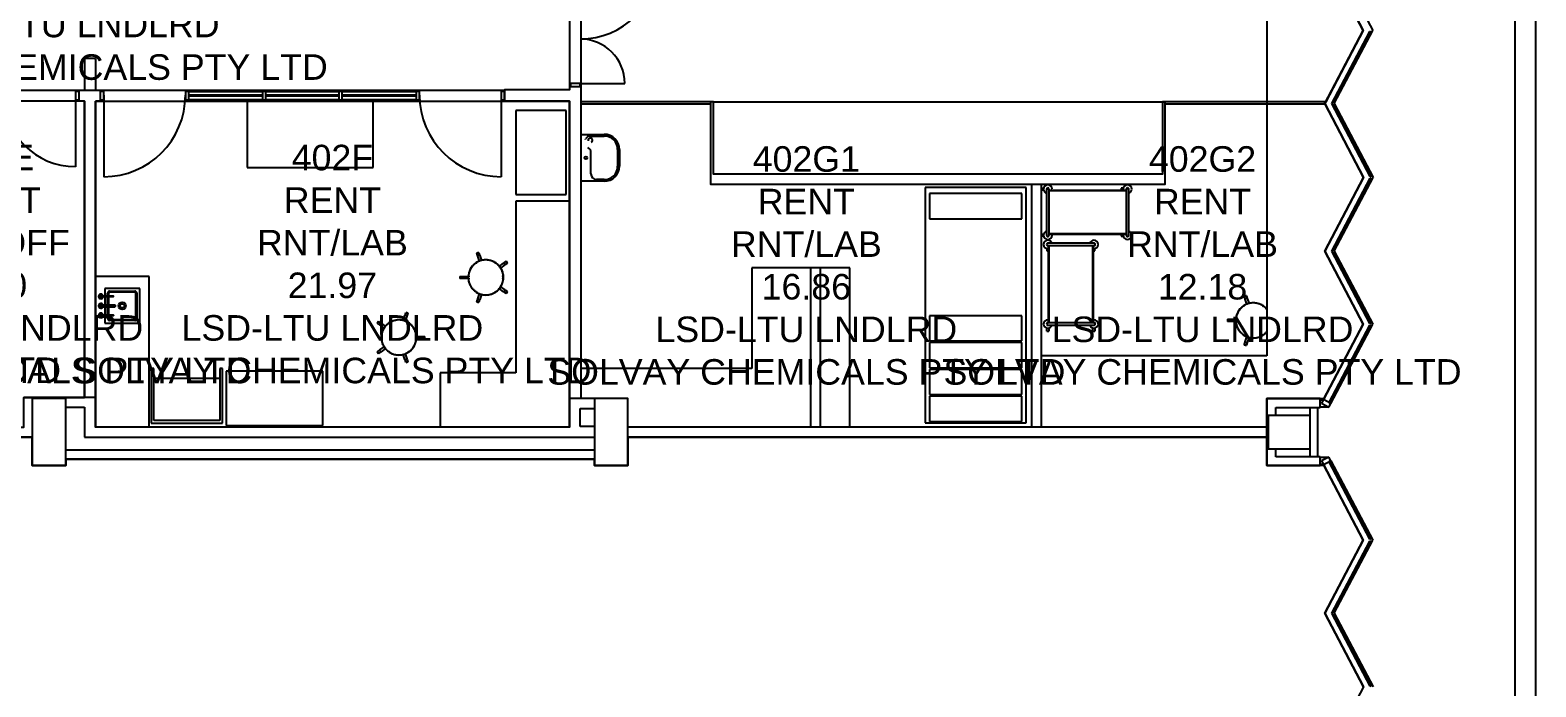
# Model space of a CAD drawing. Extents: x 14785 to 50894, y -3296 to 56414.
# Drawn here: x 32637 to 50584, y 35764 to 43601 of the extents above; entities that cross this region are included whole.
import ezdxf

# ---------------------------------------------------------------- set-up
doc = ezdxf.new("R2010")
doc.units = 0
doc.header["$MEASUREMENT"] = 0
for name, color, linetype in [('A-Column__Concrete', 7, 'CONTINUOUS'), ('A-Door', 252, 'CONTINUOUS'), ('A-Furniture', 252, 'CONTINUOUS'), ('A-Joinery__Built-In', 252, 'CONTINUOUS'), ('A-Wall__Brick', 7, 'CONTINUOUS'), ('A-Wall__Stud', 252, 'CONTINUOUS'), ('A-Window', 7, 'CONTINUOUS'), ('GROS$', 7, 'CONTINUOUS'), ('H-Fixtures__Sink', 252, 'CONTINUOUS'), ('RM$', 7, 'CONTINUOUS'), ('RM$TXT', 4, 'CONTINUOUS'), ('SU$', 12, 'CONTINUOUS')]:
    doc.layers.add(name, color=color, linetype=linetype)
doc.styles.add('Arial', font='arial.ttf')

msp = doc.modelspace()

# ---------------------------------------------------------------- linework, layer by layer
at = {"layer": 'A-Column__Concrete'}
for p, q in [((33062, 39204), (32662, 39204)), ((32662, 39204), (32662, 38404)), ((33062, 38404), (33062, 39204)), ((39762, 39204), (39362, 39204)), ((39362, 39204), (39362, 38404)), ((39762, 38404), (39762, 39204)), ((47392, 39004), (47392, 38604)), ((47892, 39004), (47392, 39004)), ((47892, 38604), (47892, 39004)), ((47392, 38604), (47892, 38604)), ((32662, 38404), (33062, 38404)), ((39362, 38404), (39762, 38404))]:
    msp.add_line(p, q, dxfattribs=at)
at = {"layer": 'A-Door'}
for p, q in [((39076, 42964), (39076, 42924)), ((39194, 42964), (39076, 42964)), ((39194, 42964), (39724, 42964)), ((39194, 42924), (39194, 42964)), ((33217, 42870), (33177, 42870)), ((33177, 42870), (33177, 42770)), ((33177, 42825), (33177, 41971)), ((33177, 42770), (33217, 42770)), ((33515, 42870), (33475, 42870)), ((33475, 42770), (33515, 42770)), ((33515, 42770), (33515, 42870)), ((33515, 42825), (33515, 41852)), ((38251, 42825), (38251, 41852))]:
    msp.add_line(p, q, dxfattribs=at)
at = {"layer": 'A-Door', "extrusion": (0, 0, -1)}
for p, q in [((38291, 42870), (38251, 42870)), ((38251, 42870), (38251, 42770)), ((38251, 42770), (38291, 42770)), ((38291, 42770), (38291, 42870))]:
    msp.add_line(p, q, dxfattribs=at)
at = {"layer": 'A-Door'}
for centre, radius, start, end in [((39194, 44414), 920, 270, 0), ((39194, 42964), 530, 0, 90)]:
    msp.add_arc(centre, radius, start, end, dxfattribs=at)
at = {"layer": 'A-Door', "color": 252}
for centre, radius, start, end in [((33177, 42825), 853, 180, 270), ((33515, 42825), 973, 270, 0), ((38251, 42825), 973, 180, 270)]:
    msp.add_arc(centre, radius, start, end, dxfattribs=at)
at = {"layer": 'A-Furniture'}
for p, q in [((47379, 44484), (47379, 39713)), ((35225, 42761), (35225, 41961)), ((36725, 41961), (36725, 42761)), ((39026, 42641), (38426, 42641)), ((38426, 42641), (38426, 41641)), ((39026, 41641), (39026, 42641)), ((35225, 41961), (36725, 41961)), ((38426, 41641), (39026, 41641)), ((43307, 41721), (43307, 38916)), ((44507, 41721), (43307, 41721)), ((44457, 41651), (43357, 41651)), ((43357, 41651), (43357, 41351)), ((44457, 41351), (44457, 41651)), ((44507, 38916), (44507, 41721)), ((44702, 41715), (44719, 41715)), ((44719, 41691), (44702, 41691)), ((44752, 41653), (44752, 41203)), ((44776, 41686), (44778, 41686)), ((44777, 41692), (45704, 41692)), ((44780, 41686), (45704, 41686)), ((44782, 41203), (44782, 41653)), ((45642, 41715), (45642, 41692)), ((45668, 41715), (45642, 41715)), ((45652, 41712), (45652, 41694)), ((45702, 41653), (45702, 41203)), ((45708, 41692), (45711, 41692)), ((45708, 41686), (45710, 41686)), ((45732, 41203), (45732, 41653)), ((38426, 41561), (38426, 39513)), ((39076, 41561), (38426, 41561)), ((43357, 41351), (44457, 41351)), ((44702, 41165), (44719, 41165)), ((44719, 41141), (44702, 41141)), ((45704, 41170), (44778, 41170)), ((45704, 41163), (44778, 41163)), ((45643, 41163), (45643, 41141)), ((45643, 41141), (45668, 41141)), ((45653, 41162), (45653, 41144)), ((37985, 40948), (37961, 40940)), ((37985, 40948), (37961, 40940)), ((37971, 40909), (37961, 40940)), ((37987, 40944), (37962, 40936)), ((37985, 40948), (37995, 40917)), ((44755, 40995), (44755, 40969)), ((44755, 40969), (44777, 40969)), ((44758, 40979), (44776, 40979)), ((44777, 41035), (44777, 41038)), ((44777, 40103), (44777, 41031)), ((44784, 41035), (44784, 41037)), ((44784, 40107), (44784, 41031)), ((45267, 41059), (44817, 41059)), ((44817, 41029), (45267, 41029)), ((45300, 41031), (45300, 40105)), ((45307, 41031), (45307, 40105)), ((45307, 40969), (45329, 40969)), ((45308, 40979), (45326, 40979)), ((45329, 40969), (45329, 40995)), ((37995, 40918), (37971, 40910)), ((37995, 40918), (37971, 40910)), ((37973, 40904), (37971, 40910)), ((37992, 40844), (37973, 40904)), ((37995, 40918), (37997, 40912)), ((37997, 40912), (38016, 40852)), ((38229, 40782), (38281, 40820)), ((38296, 40799), (38245, 40762)), ((38281, 40820), (38286, 40823)), ((38301, 40803), (38286, 40823)), ((38301, 40803), (38286, 40823)), ((38287, 40824), (38312, 40842)), ((38301, 40803), (38296, 40799)), ((38326, 40822), (38302, 40804)), ((38323, 40819), (38308, 40839)), ((38326, 40822), (38312, 40842)), ((38326, 40822), (38312, 40842)), ((41939, 40763), (41239, 40763)), ((41239, 40763), (41239, 39563)), ((42407, 40763), (42057, 40763)), ((42407, 38863), (42407, 40763)), ((34055, 40663), (33415, 40663)), ((34055, 38863), (34055, 40663)), ((37759, 40663), (37759, 40637)), ((37759, 40663), (37792, 40663)), ((37759, 40663), (37759, 40637)), ((37792, 40637), (37759, 40637)), ((37764, 40663), (37764, 40637)), ((37791, 40663), (37791, 40637)), ((37791, 40663), (37797, 40663)), ((37791, 40663), (37791, 40637)), ((37797, 40637), (37791, 40637)), ((37797, 40663), (37861, 40663)), ((37861, 40637), (37797, 40637)), ((33587, 40427), (33502, 40427)), ((33502, 40421), (33587, 40421)), ((33943, 40518), (33528, 40518)), ((33528, 40518), (33528, 40425)), ((33528, 40423), (33528, 40320)), ((33560, 40426), (33560, 40461)), ((33560, 40320), (33560, 40423)), ((33571, 40460), (33571, 40426)), ((33571, 40420), (33571, 40319)), ((33585, 40486), (33885, 40486)), ((33885, 40475), (33585, 40475)), ((33589, 40427), (33587, 40427)), ((33589, 40427), (33587, 40427)), ((33587, 40421), (33589, 40421)), ((33587, 40421), (33589, 40421)), ((33588, 40423), (33588, 40426)), ((33590, 40427), (33589, 40427)), ((33590, 40427), (33589, 40427)), ((33589, 40421), (33590, 40421)), ((33589, 40421), (33590, 40421)), ((33630, 40426), (33590, 40427)), ((33590, 40421), (33630, 40423)), ((33628, 40425), (33628, 40423)), ((33631, 40423), (33631, 40426)), ((33899, 40161), (33899, 40460)), ((33910, 40461), (33910, 40161)), ((33943, 40103), (33943, 40518)), ((37961, 40360), (37971, 40391)), ((37971, 40390), (37973, 40396)), ((37971, 40390), (37995, 40382)), ((37971, 40390), (37995, 40382)), ((37973, 40396), (37992, 40456)), ((37995, 40383), (37985, 40352)), ((37997, 40388), (37995, 40382)), ((38016, 40448), (37997, 40388)), ((38281, 40480), (38229, 40518)), ((38245, 40538), (38296, 40501)), ((38286, 40477), (38281, 40480)), ((38286, 40477), (38301, 40497)), ((38286, 40477), (38301, 40497)), ((38312, 40458), (38287, 40476)), ((38296, 40501), (38301, 40497)), ((38302, 40496), (38326, 40478)), ((38308, 40461), (38323, 40481)), ((38312, 40458), (38326, 40478)), ((38312, 40458), (38326, 40478)), ((47134, 40435), (47109, 40427)), ((47134, 40435), (47109, 40427)), ((47120, 40396), (47109, 40427)), ((47135, 40431), (47111, 40423)), ((47143, 40405), (47119, 40397)), ((47143, 40405), (47119, 40397)), ((47121, 40391), (47119, 40397)), ((47141, 40331), (47121, 40391)), ((47134, 40435), (47144, 40404)), ((47143, 40405), (47145, 40399)), ((47145, 40399), (47165, 40339)), ((33528, 40301), (33528, 40198)), ((33560, 40198), (33560, 40303)), ((33571, 40302), (33571, 40198)), ((37106, 40201), (37116, 40232)), ((37138, 40220), (37114, 40227)), ((37140, 40224), (37116, 40232)), ((37140, 40224), (37116, 40232)), ((37140, 40224), (37130, 40193)), ((37961, 40360), (37985, 40352)), ((37961, 40360), (37985, 40352)), ((37962, 40364), (37987, 40356)), ((33587, 40199), (33499, 40199)), ((33499, 40193), (33587, 40193)), ((33528, 40195), (33528, 40103)), ((33528, 40103), (33943, 40103)), ((33560, 40161), (33560, 40195)), ((33571, 40194), (33571, 40161)), ((33585, 40146), (33885, 40146)), ((33885, 40136), (33585, 40136)), ((33589, 40199), (33587, 40199)), ((33589, 40199), (33587, 40199)), ((33587, 40193), (33589, 40193)), ((33587, 40193), (33589, 40193)), ((33588, 40195), (33588, 40198)), ((33590, 40199), (33589, 40199)), ((33590, 40199), (33589, 40199)), ((33589, 40193), (33590, 40193)), ((33589, 40193), (33590, 40193)), ((33630, 40198), (33590, 40199)), ((33590, 40193), (33630, 40195)), ((33628, 40197), (33628, 40195)), ((33631, 40195), (33631, 40198)), ((36789, 40126), (36774, 40105)), ((36789, 40126), (36774, 40105)), ((36799, 40088), (36774, 40105)), ((36793, 40123), (36778, 40103)), ((36789, 40126), (36814, 40108)), ((36815, 40107), (36800, 40087)), ((36815, 40107), (36800, 40087)), ((36805, 40083), (36800, 40087)), ((36856, 40046), (36805, 40083)), ((36815, 40107), (36820, 40103)), ((36820, 40103), (36872, 40066)), ((37085, 40136), (37104, 40196)), ((37104, 40196), (37106, 40201)), ((37130, 40194), (37106, 40201)), ((37130, 40194), (37106, 40201)), ((37128, 40188), (37108, 40127)), ((37130, 40194), (37128, 40188)), ((44457, 40192), (43357, 40192)), ((43357, 40192), (43357, 39892)), ((44457, 39892), (44457, 40192)), ((44755, 40011), (44755, 40046)), ((44779, 40045), (44779, 40011)), ((44784, 40103), (44784, 40105)), ((45267, 40109), (44817, 40109)), ((44817, 40079), (45267, 40079)), ((45305, 40011), (45305, 40046)), ((45329, 40046), (45329, 40011)), ((46908, 40150), (46908, 40124)), ((46908, 40150), (46941, 40150)), ((46908, 40150), (46908, 40124)), ((46941, 40124), (46908, 40124)), ((46912, 40150), (46912, 40124)), ((46940, 40150), (46940, 40124)), ((46940, 40150), (46946, 40150)), ((46940, 40150), (46940, 40124)), ((46946, 40124), (46940, 40124)), ((46946, 40150), (47009, 40150)), ((47009, 40124), (46946, 40124)), ((37240, 39946), (37303, 39946)), ((37303, 39921), (37240, 39921)), ((37303, 39946), (37310, 39946)), ((37310, 39921), (37303, 39921)), ((37309, 39946), (37342, 39946)), ((37342, 39921), (37309, 39921)), ((37310, 39921), (37310, 39946)), ((37310, 39921), (37310, 39946)), ((37337, 39921), (37337, 39946)), ((37342, 39921), (37342, 39946)), ((37342, 39921), (37342, 39946)), ((43357, 39892), (44457, 39892)), ((44457, 39872), (43357, 39872)), ((43357, 39872), (43357, 39572)), ((44457, 39572), (44457, 39872)), ((44755, 40009), (44755, 40011)), ((44755, 40010), (44755, 40009)), ((44755, 40009), (44779, 40009)), ((44779, 40011), (44779, 40009)), ((44779, 40009), (44779, 40010)), ((45305, 40009), (45305, 40011)), ((45305, 40010), (45305, 40009)), ((45305, 40009), (45329, 40009)), ((45329, 40011), (45329, 40009)), ((45329, 40009), (45329, 40010)), ((47109, 39846), (47120, 39878)), ((47109, 39846), (47134, 39839)), ((47109, 39846), (47134, 39839)), ((47111, 39851), (47135, 39843)), ((47119, 39877), (47121, 39883)), ((47119, 39877), (47143, 39869)), ((47119, 39877), (47143, 39869)), ((47121, 39883), (47141, 39943)), ((47144, 39870), (47134, 39839)), ((47145, 39875), (47143, 39869)), ((47165, 39935), (47145, 39875)), ((36774, 39762), (36799, 39780)), ((36774, 39762), (36789, 39742)), ((36774, 39762), (36789, 39742)), ((36778, 39765), (36793, 39744)), ((36814, 39759), (36789, 39742)), ((36800, 39781), (36805, 39785)), ((36800, 39781), (36815, 39760)), ((36800, 39781), (36815, 39760)), ((36805, 39785), (36856, 39822)), ((36820, 39764), (36815, 39760)), ((36872, 39801), (36820, 39764)), ((37104, 39672), (37085, 39731)), ((37106, 39666), (37104, 39672)), ((37106, 39666), (37130, 39674)), ((37106, 39666), (37130, 39674)), ((37116, 39635), (37106, 39667)), ((37108, 39740), (37128, 39680)), ((37128, 39680), (37130, 39674)), ((37130, 39675), (37140, 39643)), ((47379, 39713), (44692, 39713)), ((34080, 39563), (34080, 38913)), ((34110, 39563), (34080, 39563)), ((34110, 38943), (34110, 39563)), ((34930, 39563), (34900, 39563)), ((34900, 39563), (34900, 38943)), ((34930, 38913), (34930, 39563)), ((36125, 39533), (34975, 39533)), ((34975, 39533), (34975, 38883)), ((36125, 38883), (36125, 39533)), ((37114, 39640), (37138, 39648)), ((37116, 39635), (37140, 39643)), ((37116, 39635), (37140, 39643)), ((38426, 39513), (37526, 39513)), ((37526, 39513), (37526, 38863)), ((41239, 39563), (39194, 39563)), ((43357, 39572), (44457, 39572)), ((44457, 39552), (43357, 39552)), ((43357, 39552), (43357, 39252)), ((44457, 39252), (44457, 39552)), ((34900, 39443), (34110, 39443)), ((43357, 39252), (44457, 39252)), ((44457, 39232), (43357, 39232)), ((43357, 39232), (43357, 38932)), ((44457, 38932), (44457, 39232)), ((34080, 38913), (34930, 38913)), ((34900, 38943), (34110, 38943)), ((34975, 38883), (36125, 38883)), ((43307, 38916), (44507, 38916)), ((43357, 38932), (44457, 38932))]:
    msp.add_line(p, q, dxfattribs=at)
at = {"layer": 'A-Furniture', "flags": 128}
for points in [[(44752, 41703), (44752, 41703), (44752, 41703), (44752, 41703), (44752, 41702), (44752, 41702), (44752, 41701), (44752, 41701), (44752, 41700), (44752, 41700), (44752, 41699), (44752, 41698), (44752, 41697), (44752, 41696), (44752, 41695), (44752, 41694), (44752, 41693), (44752, 41692), (44752, 41690), (44752, 41689), (44752, 41688), (44752, 41686), (44752, 41685), (44752, 41683), (44752, 41682), (44752, 41680), (44752, 41678), (44752, 41676), (44752, 41675), (44752, 41673), (44752, 41671), (44752, 41669), (44752, 41667), (44752, 41665), (44752, 41663), (44752, 41661), (44752, 41659), (44752, 41657), (44752, 41655), (44752, 41653), (44752, 41653)], [(44782, 41653), (44782, 41655), (44782, 41657), (44782, 41659), (44782, 41661), (44782, 41663), (44782, 41665), (44782, 41667), (44782, 41669), (44782, 41670), (44782, 41672), (44782, 41674), (44782, 41676), (44782, 41678), (44782, 41679), (44782, 41681), (44782, 41683), (44782, 41684), (44782, 41686), (44782, 41687), (44782, 41689), (44782, 41690), (44782, 41691), (44782, 41693), (44782, 41694), (44782, 41695), (44782, 41696), (44782, 41697), (44782, 41698), (44782, 41699), (44782, 41699), (44782, 41700), (44782, 41701), (44782, 41701), (44782, 41702), (44782, 41702), (44782, 41702), (44782, 41703), (44782, 41703), (44782, 41703)], [(45702, 41703), (45702, 41703), (45702, 41703), (45702, 41703), (45702, 41702), (45702, 41702), (45702, 41701), (45702, 41701), (45702, 41700), (45702, 41700), (45702, 41699), (45702, 41698), (45702, 41697), (45702, 41696), (45702, 41695), (45702, 41694), (45702, 41693), (45702, 41692), (45702, 41690), (45702, 41689), (45702, 41688), (45702, 41686), (45702, 41685), (45702, 41683), (45702, 41682), (45702, 41680), (45702, 41678), (45702, 41676), (45702, 41675), (45702, 41673), (45702, 41671), (45702, 41669), (45702, 41667), (45702, 41665), (45702, 41663), (45702, 41661), (45702, 41659), (45702, 41657), (45702, 41655), (45702, 41653), (45702, 41653)], [(45732, 41653), (45732, 41655), (45732, 41657), (45732, 41659), (45732, 41661), (45732, 41663), (45732, 41665), (45732, 41667), (45732, 41669), (45732, 41670), (45732, 41672), (45732, 41674), (45732, 41676), (45732, 41678), (45732, 41679), (45732, 41681), (45732, 41683), (45732, 41684), (45732, 41686), (45732, 41687), (45732, 41689), (45732, 41690), (45732, 41691), (45732, 41693), (45732, 41694), (45732, 41695), (45732, 41696), (45732, 41697), (45732, 41698), (45732, 41699), (45732, 41699), (45732, 41700), (45732, 41701), (45732, 41701), (45732, 41702), (45732, 41702), (45732, 41702), (45732, 41703), (45732, 41703), (45732, 41703)], [(44752, 41203), (44752, 41201), (44752, 41199), (44752, 41197), (44752, 41195), (44752, 41193), (44752, 41191), (44752, 41189), (44752, 41187), (44752, 41185), (44752, 41183), (44752, 41182), (44752, 41180), (44752, 41178), (44752, 41176), (44752, 41175), (44752, 41173), (44752, 41171), (44752, 41170), (44752, 41168), (44752, 41167), (44752, 41166), (44752, 41164), (44752, 41163), (44752, 41162), (44752, 41161), (44752, 41160), (44752, 41159), (44752, 41158), (44752, 41157), (44752, 41156), (44752, 41156), (44752, 41155), (44752, 41154), (44752, 41154), (44752, 41154), (44752, 41153), (44752, 41153), (44752, 41153), (44752, 41153)], [(44782, 41153), (44782, 41153), (44782, 41153), (44782, 41153), (44782, 41154), (44782, 41154), (44782, 41154), (44782, 41155), (44782, 41155), (44782, 41156), (44782, 41157), (44782, 41158), (44782, 41159), (44782, 41159), (44782, 41161), (44782, 41162), (44782, 41163), (44782, 41164), (44782, 41165), (44782, 41167), (44782, 41168), (44782, 41170), (44782, 41171), (44782, 41173), (44782, 41174), (44782, 41176), (44782, 41178), (44782, 41179), (44782, 41181), (44782, 41183), (44782, 41185), (44782, 41187), (44782, 41189), (44782, 41190), (44782, 41192), (44782, 41194), (44782, 41196), (44782, 41198), (44782, 41200), (44782, 41202), (44782, 41203)], [(45702, 41203), (45702, 41201), (45702, 41199), (45702, 41197), (45702, 41195), (45702, 41193), (45702, 41191), (45702, 41189), (45702, 41187), (45702, 41185), (45702, 41183), (45702, 41182), (45702, 41180), (45702, 41178), (45702, 41176), (45702, 41175), (45702, 41173), (45702, 41171), (45702, 41170), (45702, 41168), (45702, 41167), (45702, 41166), (45702, 41164), (45702, 41163), (45702, 41162), (45702, 41161), (45702, 41160), (45702, 41159), (45702, 41158), (45702, 41157), (45702, 41156), (45702, 41156), (45702, 41155), (45702, 41154), (45702, 41154), (45702, 41154), (45702, 41153), (45702, 41153), (45702, 41153), (45702, 41153)], [(45732, 41153), (45732, 41153), (45732, 41153), (45732, 41153), (45732, 41154), (45732, 41154), (45732, 41154), (45732, 41155), (45732, 41155), (45732, 41156), (45732, 41157), (45732, 41158), (45732, 41159), (45732, 41159), (45732, 41161), (45732, 41162), (45732, 41163), (45732, 41164), (45732, 41165), (45732, 41167), (45732, 41168), (45732, 41170), (45732, 41171), (45732, 41173), (45732, 41174), (45732, 41176), (45732, 41178), (45732, 41179), (45732, 41181), (45732, 41183), (45732, 41185), (45732, 41187), (45732, 41189), (45732, 41190), (45732, 41192), (45732, 41194), (45732, 41196), (45732, 41198), (45732, 41200), (45732, 41202), (45732, 41203)], [(44817, 41059), (44815, 41059), (44813, 41059), (44811, 41059), (44809, 41059), (44807, 41059), (44805, 41059), (44803, 41059), (44801, 41059), (44799, 41059), (44798, 41059), (44796, 41059), (44794, 41059), (44792, 41059), (44791, 41059), (44789, 41059), (44787, 41059), (44786, 41059), (44784, 41059), (44783, 41059), (44781, 41059), (44780, 41059), (44779, 41059), (44777, 41059), (44776, 41059), (44775, 41059), (44774, 41059), (44773, 41059), (44772, 41059), (44771, 41059), (44770, 41059), (44770, 41059), (44769, 41059), (44769, 41059), (44768, 41059), (44768, 41059), (44767, 41059), (44767, 41059), (44767, 41059), (44767, 41059)], [(44767, 41029), (44767, 41029), (44767, 41029), (44767, 41029), (44768, 41029), (44768, 41029), (44769, 41029), (44769, 41029), (44770, 41029), (44770, 41029), (44771, 41029), (44772, 41029), (44773, 41029), (44774, 41029), (44775, 41029), (44776, 41029), (44777, 41029), (44778, 41029), (44779, 41029), (44781, 41029), (44782, 41029), (44784, 41029), (44785, 41029), (44787, 41029), (44788, 41029), (44790, 41029), (44792, 41029), (44794, 41029), (44795, 41029), (44797, 41029), (44799, 41029), (44801, 41029), (44803, 41029), (44805, 41029), (44807, 41029), (44809, 41029), (44811, 41029), (44813, 41029), (44815, 41029), (44817, 41029), (44817, 41029)], [(45317, 41059), (45317, 41059), (45317, 41059), (45317, 41059), (45316, 41059), (45316, 41059), (45316, 41059), (45315, 41059), (45315, 41059), (45314, 41059), (45313, 41059), (45312, 41059), (45311, 41059), (45310, 41059), (45309, 41059), (45308, 41059), (45307, 41059), (45306, 41059), (45305, 41059), (45303, 41059), (45302, 41059), (45300, 41059), (45299, 41059), (45297, 41059), (45296, 41059), (45294, 41059), (45292, 41059), (45291, 41059), (45289, 41059), (45287, 41059), (45285, 41059), (45283, 41059), (45281, 41059), (45279, 41059), (45278, 41059), (45276, 41059), (45274, 41059), (45272, 41059), (45270, 41059), (45268, 41059), (45267, 41059)], [(45267, 41029), (45269, 41029), (45271, 41029), (45273, 41029), (45275, 41029), (45277, 41029), (45279, 41029), (45281, 41029), (45283, 41029), (45285, 41029), (45287, 41029), (45288, 41029), (45290, 41029), (45292, 41029), (45294, 41029), (45295, 41029), (45297, 41029), (45299, 41029), (45300, 41029), (45302, 41029), (45303, 41029), (45304, 41029), (45306, 41029), (45307, 41029), (45308, 41029), (45309, 41029), (45310, 41029), (45311, 41029), (45312, 41029), (45313, 41029), (45314, 41029), (45314, 41029), (45315, 41029), (45316, 41029), (45316, 41029), (45316, 41029), (45317, 41029), (45317, 41029), (45317, 41029), (45317, 41029)], [(38069, 40859), (38060, 40858), (38052, 40858), (38044, 40857), (38036, 40856), (38027, 40854), (38019, 40853), (38011, 40850), (38003, 40848), (37995, 40845), (37988, 40842), (37980, 40839), (37972, 40835), (37965, 40831), (37958, 40827), (37951, 40822), (37944, 40817), (37938, 40812), (37931, 40807), (37925, 40801), (37919, 40795), (37913, 40789), (37908, 40783), (37903, 40776), (37898, 40770), (37893, 40763), (37889, 40756), (37885, 40748), (37881, 40741), (37878, 40733), (37874, 40726), (37872, 40718), (37869, 40710), (37867, 40702), (37865, 40694), (37863, 40685), (37862, 40677), (37861, 40669), (37860, 40661), (37860, 40652), (37860, 40644), (37861, 40636), (37861, 40627), (37863, 40619), (37864, 40611), (37866, 40603), (37868, 40595), (37870, 40587), (37873, 40579), (37876, 40571), (37879, 40563), (37883, 40556), (37887, 40548), (37891, 40541), (37895, 40534), (37900, 40527), (37905, 40521), (37911, 40514), (37916, 40508), (37922, 40502), (37928, 40496), (37934, 40491), (37941, 40486), (37947, 40481), (37954, 40476), (37961, 40471), (37968, 40467), (37976, 40463), (37983, 40460), (37991, 40457), (37999, 40454), (38007, 40451), (38015, 40449), (38023, 40447), (38031, 40445), (38039, 40444), (38048, 40443), (38056, 40442), (38064, 40442), (38069, 40442)], [(38069, 40442), (38077, 40442), (38085, 40442), (38094, 40443), (38102, 40444), (38110, 40446), (38118, 40448), (38126, 40450), (38134, 40452), (38142, 40455), (38150, 40458), (38158, 40461), (38165, 40465), (38172, 40469), (38179, 40473), (38186, 40478), (38193, 40483), (38200, 40488), (38206, 40493), (38212, 40499), (38218, 40505), (38224, 40511), (38229, 40517), (38235, 40524), (38240, 40530), (38244, 40537), (38249, 40545), (38253, 40552), (38256, 40559), (38260, 40567), (38263, 40574), (38266, 40582), (38268, 40590), (38271, 40598), (38273, 40606), (38274, 40615), (38275, 40623), (38276, 40631), (38277, 40639), (38277, 40648), (38277, 40656), (38277, 40664), (38276, 40673), (38275, 40681), (38274, 40689), (38272, 40697), (38270, 40706), (38267, 40714), (38265, 40721), (38262, 40729), (38258, 40737), (38255, 40744), (38251, 40752), (38247, 40759), (38242, 40766), (38237, 40773), (38232, 40779), (38227, 40786), (38221, 40792), (38216, 40798), (38210, 40804), (38203, 40809), (38197, 40815), (38190, 40820), (38183, 40824), (38176, 40829), (38169, 40833), (38162, 40837), (38154, 40840), (38146, 40844), (38139, 40847), (38131, 40849), (38123, 40851), (38115, 40853), (38106, 40855), (38098, 40856), (38090, 40857), (38082, 40858), (38073, 40859), (38069, 40859)], [(33645, 40320), (33645, 40320), (33645, 40320), (33645, 40320), (33644, 40320), (33644, 40320), (33643, 40320), (33642, 40320), (33641, 40320), (33640, 40320), (33639, 40320), (33637, 40320), (33636, 40320), (33634, 40320), (33633, 40320), (33631, 40320), (33629, 40320), (33627, 40320), (33625, 40320), (33622, 40320), (33620, 40320), (33618, 40320), (33615, 40320), (33613, 40320), (33610, 40320), (33607, 40320), (33604, 40320), (33602, 40320), (33599, 40320), (33596, 40320), (33593, 40320), (33589, 40320), (33586, 40320), (33583, 40320), (33580, 40320), (33577, 40320), (33573, 40320), (33570, 40320), (33567, 40320), (33564, 40320), (33560, 40320), (33557, 40320), (33554, 40320), (33550, 40320), (33547, 40320), (33544, 40320), (33541, 40320), (33538, 40320), (33534, 40320), (33531, 40320), (33528, 40320), (33525, 40320), (33522, 40320), (33520, 40320), (33517, 40320), (33514, 40320), (33511, 40320), (33509, 40320), (33506, 40320), (33504, 40320), (33502, 40320), (33500, 40320), (33498, 40320), (33496, 40320), (33494, 40320), (33492, 40320), (33490, 40320), (33489, 40320), (33487, 40320), (33486, 40320), (33485, 40320), (33484, 40320), (33483, 40320), (33482, 40320), (33482, 40320), (33481, 40320), (33481, 40320), (33480, 40320), (33480, 40320), (33480, 40320)], [(33480, 40301), (33480, 40301), (33480, 40301), (33481, 40301), (33481, 40301), (33482, 40301), (33483, 40301), (33483, 40301), (33484, 40301), (33485, 40301), (33487, 40301), (33488, 40301), (33489, 40301), (33491, 40301), (33493, 40301), (33495, 40301), (33496, 40301), (33499, 40301), (33501, 40301), (33503, 40301), (33505, 40301), (33508, 40301), (33510, 40301), (33513, 40301), (33515, 40301), (33518, 40301), (33521, 40301), (33524, 40301), (33527, 40301), (33530, 40301), (33533, 40301), (33536, 40301), (33539, 40301), (33542, 40301), (33545, 40301), (33549, 40301), (33552, 40301), (33555, 40301), (33558, 40301), (33562, 40301), (33565, 40301), (33568, 40301), (33572, 40301), (33575, 40301), (33578, 40301), (33581, 40301), (33585, 40301), (33588, 40301), (33591, 40301), (33594, 40301), (33597, 40301), (33600, 40301), (33603, 40301), (33606, 40301), (33608, 40301), (33611, 40301), (33614, 40301), (33616, 40301), (33619, 40301), (33621, 40301), (33623, 40301), (33626, 40301), (33628, 40301), (33630, 40301), (33632, 40301), (33633, 40301), (33635, 40301), (33637, 40301), (33638, 40301), (33639, 40301), (33640, 40301), (33641, 40301), (33642, 40301), (33643, 40301), (33644, 40301), (33644, 40301), (33645, 40301), (33645, 40301), (33645, 40301), (33645, 40301)], [(47217, 40345), (47209, 40345), (47201, 40345), (47192, 40344), (47184, 40343), (47176, 40341), (47168, 40339), (47160, 40337), (47152, 40335), (47144, 40332), (47136, 40329), (47128, 40326), (47121, 40322), (47114, 40318), (47106, 40314), (47099, 40309), (47093, 40304), (47086, 40299), (47080, 40294), (47074, 40288), (47068, 40282), (47062, 40276), (47057, 40270), (47051, 40263), (47046, 40256), (47042, 40250), (47037, 40242), (47033, 40235), (47030, 40228), (47026, 40220), (47023, 40212), (47020, 40205), (47017, 40197), (47015, 40189), (47013, 40181), (47012, 40172), (47010, 40164), (47010, 40156), (47009, 40147), (47009, 40139), (47009, 40131), (47009, 40122), (47010, 40114), (47011, 40106), (47012, 40098), (47014, 40090), (47016, 40081), (47019, 40073), (47021, 40066), (47024, 40058), (47028, 40050), (47031, 40043), (47035, 40035), (47039, 40028), (47044, 40021), (47049, 40014), (47054, 40008), (47059, 40001), (47065, 39995), (47070, 39989), (47076, 39983), (47083, 39978), (47089, 39972), (47096, 39967), (47103, 39963), (47110, 39958), (47117, 39954), (47124, 39950), (47132, 39947), (47140, 39943), (47147, 39940), (47155, 39938), (47163, 39935), (47171, 39933), (47180, 39932), (47188, 39930), (47196, 39929), (47204, 39929), (47213, 39928), (47217, 39928)], [(47379, 40268), (47375, 40273), (47370, 40279), (47364, 40285), (47358, 40291), (47352, 40296), (47345, 40301), (47339, 40306), (47332, 40311), (47325, 40316), (47317, 40320), (47310, 40324), (47303, 40327), (47295, 40330), (47287, 40333), (47279, 40336), (47271, 40338), (47263, 40340), (47255, 40342), (47247, 40343), (47238, 40344), (47230, 40345), (47222, 40345), (47217, 40345)], [(37032, 40142), (37024, 40142), (37015, 40142), (37007, 40141), (36999, 40140), (36991, 40138), (36983, 40136), (36974, 40134), (36967, 40132), (36959, 40129), (36951, 40126), (36943, 40122), (36936, 40119), (36929, 40115), (36921, 40110), (36914, 40106), (36908, 40101), (36901, 40096), (36895, 40090), (36888, 40085), (36883, 40079), (36877, 40073), (36871, 40067), (36866, 40060), (36861, 40053), (36857, 40046), (36852, 40039), (36848, 40032), (36844, 40025), (36841, 40017), (36838, 40009), (36835, 40001), (36832, 39993), (36830, 39985), (36828, 39977), (36827, 39969), (36825, 39961), (36824, 39953), (36824, 39944), (36824, 39936), (36824, 39928), (36824, 39919), (36825, 39911), (36826, 39903), (36827, 39894), (36829, 39886), (36831, 39878), (36833, 39870), (36836, 39862), (36839, 39855), (36843, 39847), (36846, 39839), (36850, 39832), (36854, 39825), (36859, 39818), (36864, 39811), (36869, 39804), (36874, 39798), (36879, 39792), (36885, 39786), (36891, 39780), (36898, 39774), (36904, 39769), (36911, 39764), (36918, 39759), (36925, 39755), (36932, 39751), (36939, 39747), (36947, 39743), (36954, 39740), (36962, 39737), (36970, 39735), (36978, 39732), (36986, 39730), (36994, 39729), (37003, 39727), (37011, 39726), (37019, 39726), (37028, 39725), (37032, 39725)], [(37032, 39725), (37040, 39725), (37049, 39726), (37057, 39727), (37065, 39728), (37074, 39729), (37082, 39731), (37090, 39733), (37098, 39736), (37106, 39739), (37113, 39742), (37121, 39745), (37128, 39749), (37136, 39753), (37143, 39757), (37150, 39762), (37157, 39766), (37163, 39772), (37170, 39777), (37176, 39783), (37182, 39788), (37187, 39795), (37193, 39801), (37198, 39807), (37203, 39814), (37208, 39821), (37212, 39828), (37216, 39835), (37220, 39843), (37223, 39850), (37226, 39858), (37229, 39866), (37232, 39874), (37234, 39882), (37236, 39890), (37238, 39898), (37239, 39907), (37240, 39915), (37240, 39923), (37241, 39931), (37241, 39940), (37240, 39948), (37239, 39956), (37238, 39965), (37237, 39973), (37235, 39981), (37233, 39989), (37231, 39997), (37228, 40005), (37225, 40013), (37222, 40020), (37218, 40028), (37214, 40035), (37210, 40043), (37205, 40050), (37201, 40056), (37196, 40063), (37190, 40069), (37185, 40076), (37179, 40082), (37173, 40087), (37167, 40093), (37160, 40098), (37154, 40103), (37147, 40108), (37140, 40112), (37132, 40117), (37125, 40120), (37117, 40124), (37110, 40127), (37102, 40130), (37094, 40133), (37086, 40135), (37078, 40137), (37070, 40139), (37062, 40140), (37053, 40141), (37045, 40142), (37037, 40142), (37032, 40142)], [(44817, 40109), (44815, 40109), (44813, 40109), (44811, 40109), (44809, 40109), (44807, 40109), (44805, 40109), (44803, 40109), (44801, 40109), (44799, 40109), (44798, 40109), (44796, 40109), (44794, 40109), (44792, 40109), (44791, 40109), (44789, 40109), (44787, 40109), (44786, 40109), (44784, 40109), (44783, 40109), (44781, 40109), (44780, 40109), (44779, 40109), (44777, 40109), (44776, 40109), (44775, 40109), (44774, 40109), (44773, 40109), (44772, 40109), (44771, 40109), (44770, 40109), (44770, 40109), (44769, 40109), (44769, 40109), (44768, 40109), (44768, 40109), (44767, 40109), (44767, 40109), (44767, 40109), (44767, 40109)], [(44767, 40079), (44767, 40079), (44767, 40079), (44767, 40079), (44768, 40079), (44768, 40079), (44769, 40079), (44769, 40079), (44770, 40079), (44770, 40079), (44771, 40079), (44772, 40079), (44773, 40079), (44774, 40079), (44775, 40079), (44776, 40079), (44777, 40079), (44778, 40079), (44779, 40079), (44781, 40079), (44782, 40079), (44784, 40079), (44785, 40079), (44787, 40079), (44788, 40079), (44790, 40079), (44792, 40079), (44794, 40079), (44795, 40079), (44797, 40079), (44799, 40079), (44801, 40079), (44803, 40079), (44805, 40079), (44807, 40079), (44809, 40079), (44811, 40079), (44813, 40079), (44815, 40079), (44817, 40079), (44817, 40079)], [(45317, 40109), (45317, 40109), (45317, 40109), (45317, 40109), (45316, 40109), (45316, 40109), (45316, 40109), (45315, 40109), (45315, 40109), (45314, 40109), (45313, 40109), (45312, 40109), (45311, 40109), (45310, 40109), (45309, 40109), (45308, 40109), (45307, 40109), (45306, 40109), (45305, 40109), (45303, 40109), (45302, 40109), (45300, 40109), (45299, 40109), (45297, 40109), (45296, 40109), (45294, 40109), (45292, 40109), (45291, 40109), (45289, 40109), (45287, 40109), (45285, 40109), (45283, 40109), (45281, 40109), (45279, 40109), (45278, 40109), (45276, 40109), (45274, 40109), (45272, 40109), (45270, 40109), (45268, 40109), (45267, 40109)], [(45267, 40079), (45269, 40079), (45271, 40079), (45273, 40079), (45275, 40079), (45277, 40079), (45279, 40079), (45281, 40079), (45283, 40079), (45285, 40079), (45287, 40079), (45288, 40079), (45290, 40079), (45292, 40079), (45294, 40079), (45295, 40079), (45297, 40079), (45299, 40079), (45300, 40079), (45302, 40079), (45303, 40079), (45304, 40079), (45306, 40079), (45307, 40079), (45308, 40079), (45309, 40079), (45310, 40079), (45311, 40079), (45312, 40079), (45313, 40079), (45314, 40079), (45314, 40079), (45315, 40079), (45316, 40079), (45316, 40079), (45316, 40079), (45317, 40079), (45317, 40079), (45317, 40079), (45317, 40079)], [(47217, 39928), (47226, 39929), (47234, 39929), (47242, 39930), (47250, 39931), (47259, 39933), (47267, 39934), (47275, 39936), (47283, 39939), (47291, 39942), (47298, 39945), (47306, 39948), (47314, 39952), (47321, 39956), (47328, 39960), (47335, 39965), (47342, 39970), (47348, 39975), (47355, 39980), (47361, 39986), (47367, 39992), (47372, 39998), (47378, 40004)]]:
    msp.add_lwpolyline(points, dxfattribs=at)
at = {"layer": 'A-Furniture'}
for radius in [44.2, 25]:
    msp.add_circle((33735, 40311), radius, dxfattribs=at)
for centre, radius, start, end in [((44767, 41703), 50, 0, 180), ((44767, 41703), 50, 180, 257.9401), ((44767, 41703), 15, 90, 209.6882), ((44767, 41703), 15, 315.9205, 90), ((44767, 41703), 50, 347.8481, 0), ((45717, 41703), 50, 0, 180), ((45717, 41703), 50, 180, 192.0413), ((45717, 41703), 15, 90, 209.6882), ((45717, 41703), 15, 315, 90), ((45717, 41703), 50, 285, 0), ((44767, 41153), 50, 102.0599, 180), ((44767, 41153), 50, 180, 0), ((44767, 41153), 15, 150.3118, 270), ((44767, 41153), 15, 270, 43.8733), ((44767, 41153), 50, 0, 12.0238), ((45717, 41153), 50, 167.8657, 180), ((45717, 41153), 50, 180, 0), ((45717, 41153), 15, 150.3118, 270), ((45717, 41153), 15, 270, 43.9769), ((45717, 41153), 50, 0, 75), ((44767, 41044), 50, 90, 270), ((44767, 41044), 15, 45, 180), ((44767, 41044), 15, 180, 299.6882), ((44767, 41044), 50, 15, 90), ((44767, 41044), 50, 270, 282.0413), ((45317, 41044), 50, 90, 165), ((45317, 41044), 15, 0, 133.9769), ((45317, 41044), 50, 257.8657, 270), ((45317, 41044), 15, 240.3118, 0), ((45317, 41044), 50, 270, 90), ((38069, 40650), 210, 139.3722, 165.2577), ((38069, 40650), 210, 111.726, 137.5269), ((38069, 40650), 203, 122.6339, 124.7761), ((38069, 40650), 210, 90, 109.4574), ((38069, 40650), 210, 70.6396, 90), ((38069, 40650), 210, 55.5008, 68.1389), ((38069, 40650), 203, 53.8172, 56.9017), ((38069, 40650), 210, 28.7937, 55.2388), ((38069, 40650), 210, 13.984, 26.5349), ((38069, 40650), 210, 167.0106, 206.797), ((38069, 40650), 203, 175.6634, 177.6089), ((38069, 40650), 203, 182.3911, 184.3366), ((38069, 40650), 210, 332.4511, 344.9973), ((38069, 40650), 203, 3.4599, 4.9304), ((38069, 40650), 203, 355.0696, 356.5401), ((38069, 40650), 210, 347.2789, 13.6997), ((33480, 40423), 28, 90, 270), ((33480, 40423), 20, 90, 270), ((33480, 40424), 8, 90, 270), ((33480, 40424), 8, 90, 270), ((33480, 40423), 28, 6.1778, 90), ((33480, 40423), 20, 270, 90), ((33480, 40424), 8, 270, 90), ((33480, 40424), 8, 270, 90), ((33480, 40423), 28, 270, 353.9631), ((33585, 40461), 25, 90, 180), ((33585, 40460), 14.4, 90, 180), ((33885, 40461), 25, 0, 90), ((33885, 40460), 14.4, 0, 90), ((38069, 40650), 210, 208.5735, 248.2712), ((38069, 40650), 203, 235.2239, 237.3661), ((38069, 40650), 210, 250.5426, 270), ((38069, 40650), 210, 270, 289.3604), ((38069, 40650), 210, 291.8581, 304.5217), ((38069, 40650), 203, 303.0983, 306.1828), ((38069, 40650), 210, 304.7387, 317.3435), ((38069, 40650), 210, 319.6036, 332.1811), ((33480, 40311), 28, 90, 270), ((33480, 40196), 28, 90, 270), ((33480, 40195), 20, 90, 270), ((33480, 40311), 17, 90, 270), ((33480, 40311), 9.5, 120, 180), ((33480, 40311), 9.5, 180, 240), ((33480, 40196), 8, 90, 270), ((33480, 40196), 8, 90, 270), ((33480, 40311), 9.5, 90, 105), ((33480, 40311), 9.5, 255, 270), ((33480, 40311), 28, 19.568, 90), ((33480, 40311), 17, 33.8054, 90), ((33480, 40311), 28, 270, 340.159), ((33480, 40311), 17, 270, 326.1946), ((33480, 40196), 28, 5.8673, 90), ((33480, 40195), 20, 270, 90), ((33480, 40196), 8, 270, 90), ((33480, 40196), 8, 270, 90), ((33645, 40311), 9.5, 255, 285), ((33645, 40311), 9.5, 75, 90), ((33645, 40311), 9.5, 0, 60), ((33645, 40311), 9.5, 300, 0), ((47217, 40137), 210, 139.3722, 165.2577), ((47217, 40137), 210, 111.7879, 137.5269), ((47217, 40137), 203, 122.6339, 124.7761), ((47217, 40137), 210, 90, 109.4574), ((47217, 40137), 210, 70.6396, 90), ((47217, 40137), 210, 55.5008, 68.1389), ((47217, 40137), 203, 53.8172, 56.9017), ((47217, 40137), 210, 38.9725, 55.2388), ((33480, 40196), 28, 270, 357.4319), ((33585, 40161), 25, 180, 270), ((33585, 40161), 14.4, 180, 270), ((33885, 40161), 25, 270, 0), ((33885, 40161), 14.4, 270, 0), ((37032, 39934), 210, 152.4511, 164.9973), ((37032, 39934), 210, 139.6036, 152.1811), ((37032, 39934), 210, 124.7387, 137.3435), ((37032, 39934), 203, 123.0983, 126.1828), ((37032, 39934), 210, 111.8581, 124.5217), ((37032, 39934), 210, 90, 109.3604), ((37032, 39934), 210, 70.5426, 90), ((37032, 39934), 210, 28.5735, 68.2712), ((37032, 39934), 203, 55.2239, 57.3661), ((37032, 39934), 210, 347.0106, 26.797), ((44767, 40094), 50, 90, 270), ((44767, 40094), 15, 45.9205, 180), ((44767, 40094), 15, 180, 299.6882), ((44767, 40094), 50, 77.8481, 90), ((44767, 40094), 50, 270, 347.9401), ((45317, 40094), 50, 192.0599, 270), ((45317, 40094), 50, 90, 102.0238), ((45317, 40094), 15, 0, 133.8733), ((45317, 40094), 15, 240.3118, 0), ((45317, 40094), 50, 270, 90), ((47217, 40137), 210, 167.0106, 206.797), ((47217, 40137), 203, 175.6634, 177.6089), ((47217, 40137), 203, 182.3911, 184.3366), ((47217, 40137), 210, 208.5735, 248.2121), ((37032, 39934), 210, 167.2789, 193.6997), ((37032, 39934), 203, 175.0696, 176.5401), ((37032, 39934), 203, 183.4599, 184.9304), ((37032, 39934), 210, 193.984, 206.5349), ((37032, 39934), 210, 319.3722, 345.2577), ((37032, 39934), 203, 2.3911, 4.3366), ((37032, 39934), 203, 355.6634, 357.6089), ((47217, 40137), 203, 235.2239, 237.3661), ((47217, 40137), 210, 250.5426, 270), ((47217, 40137), 210, 270, 289.3604), ((47217, 40137), 210, 291.8581, 304.5217), ((47217, 40137), 203, 303.0983, 306.1828), ((47217, 40137), 210, 304.7387, 317.3435), ((47217, 40137), 210, 319.6036, 321.0275), ((37032, 39934), 210, 208.7937, 235.2388), ((37032, 39934), 203, 233.8172, 236.9017), ((37032, 39934), 210, 235.5008, 248.1389), ((37032, 39934), 210, 250.6396, 270), ((37032, 39934), 210, 270, 289.4574), ((37032, 39934), 210, 291.726, 317.5269), ((37032, 39934), 203, 302.6339, 304.7761)]:
    msp.add_arc(centre, radius, start, end, dxfattribs=at)
for centre, major_axis, ratio, start_param, end_param in [((33587, 40424), (0, -3), 0.422618, 2.094395, 4.712389), ((33587, 40424), (0, -3), 0.422618, 2.094395, 4.712389), ((33587, 40424), (0, -3), 0.422618, 2.094395, 4.712389), ((33587, 40424), (0, -3), 0.422618, 4.712389, 7.330383), ((33587, 40424), (0, -3), 0.422618, 4.712389, 7.330383), ((33587, 40424), (0, 3), 0.422618, 1.570796, 4.18879), ((33590, 40424), (0, -3.02), 0.707107, 1.982543, 4.230739), ((33590, 40424), (0, -3), 0.707107, 2.094395, 4.712389), ((33590, 40424), (0, -3), 0.707107, 2.094395, 4.712389), ((33590, 40424), (0, -3), 0.707107, 4.712389, 7.330383), ((33590, 40424), (0, -3), 0.707107, 4.712389, 7.330383), ((33590, 40424), (0, -3.02), 0.707107, 5.194039, 6.316246), ((33590, 40424), (0, -3.02), 0.707107, 0.034952, 1.15905), ((33587, 40196), (0, -3), 0.422618, 2.094395, 4.712389), ((33587, 40196), (0, -3), 0.422618, 2.094395, 4.712389), ((33587, 40196), (0, -3), 0.422618, 2.094395, 4.712389), ((33587, 40196), (0, -3), 0.422618, 4.712389, 7.330383), ((33587, 40196), (0, -3), 0.422618, 4.712389, 7.330383), ((33587, 40196), (0, 3), 0.422618, 1.570796, 4.18879), ((33590, 40196), (0, -3), 0.707107, 2.094395, 4.712389), ((33590, 40196), (0, -3), 0.707107, 2.094395, 4.712389), ((33590, 40196), (0, -3.02), 0.707107, 1.982543, 4.230739), ((33590, 40196), (0, -3), 0.707107, 4.712389, 7.330383), ((33590, 40196), (0, -3), 0.707107, 4.712389, 7.330383), ((33590, 40196), (0, -3.02), 0.707107, 5.194039, 6.316246), ((33590, 40196), (0, -3.02), 0.707107, 0.034952, 1.15905)]:
    msp.add_ellipse(centre, major_axis=major_axis, ratio=ratio, start_param=start_param, end_param=end_param, dxfattribs=at)
for points, knots in [([(33587, 40424), (33587, 40425), (33587, 40426), (33588, 40427), (33589, 40427), (33589, 40427), (33589, 40427), (33590, 40427), (33590, 40426), (33590, 40426), (33590, 40426)], [0, 0, 0, 0, 0.1666667, 0.3333333, 0.4166667, 0.5, 0.5833333, 0.6666667, 0.75, 0.8333333, 0.8333333, 0.8333333, 0.8333333]), ([(33587, 40424), (33587, 40425), (33587, 40426), (33588, 40427), (33589, 40427), (33589, 40427), (33589, 40427), (33590, 40427), (33590, 40426), (33590, 40426), (33590, 40426)], [0, 0, 0, 0, 0.1666667, 0.3333333, 0.4166667, 0.5, 0.5833333, 0.6666667, 0.75, 0.8333333, 0.8333333, 0.8333333, 0.8333333]), ([(33590, 40423), (33590, 40422), (33590, 40422), (33589, 40421), (33589, 40421), (33589, 40421), (33588, 40422), (33588, 40422), (33587, 40423), (33587, 40423), (33587, 40424), (33587, 40424)], [0.1666667, 0.1666667, 0.1666667, 0.1666667, 0.3333333, 0.4166667, 0.5, 0.5833333, 0.6666667, 0.75, 0.8333333, 0.9166667, 1, 1, 1, 1]), ([(33590, 40423), (33590, 40422), (33590, 40422), (33589, 40421), (33589, 40421), (33589, 40421), (33588, 40422), (33588, 40422), (33587, 40423), (33587, 40423), (33587, 40424), (33587, 40424)], [0.1666667, 0.1666667, 0.1666667, 0.1666667, 0.3333333, 0.4166667, 0.5, 0.5833333, 0.6666667, 0.75, 0.8333333, 0.9166667, 1, 1, 1, 1]), ([(33587, 40196), (33587, 40197), (33587, 40198), (33588, 40199), (33589, 40199), (33589, 40199), (33589, 40199), (33590, 40199), (33590, 40198), (33590, 40198), (33590, 40198)], [0, 0, 0, 0, 0.1666667, 0.3333333, 0.4166667, 0.5, 0.5833333, 0.6666667, 0.75, 0.8333333, 0.8333333, 0.8333333, 0.8333333]), ([(33587, 40196), (33587, 40197), (33587, 40198), (33588, 40199), (33589, 40199), (33589, 40199), (33589, 40199), (33590, 40199), (33590, 40198), (33590, 40198), (33590, 40198)], [0, 0, 0, 0, 0.1666667, 0.3333333, 0.4166667, 0.5, 0.5833333, 0.6666667, 0.75, 0.8333333, 0.8333333, 0.8333333, 0.8333333]), ([(33590, 40195), (33590, 40194), (33590, 40194), (33589, 40193), (33589, 40193), (33589, 40193), (33588, 40194), (33588, 40194), (33587, 40195), (33587, 40196), (33587, 40196), (33587, 40196)], [0.1666667, 0.1666667, 0.1666667, 0.1666667, 0.3333333, 0.4166667, 0.5, 0.5833333, 0.6666667, 0.75, 0.8333333, 0.9166667, 1, 1, 1, 1]), ([(33590, 40195), (33590, 40194), (33590, 40194), (33589, 40193), (33589, 40193), (33589, 40193), (33588, 40194), (33588, 40194), (33587, 40195), (33587, 40196), (33587, 40196), (33587, 40196)], [0.1666667, 0.1666667, 0.1666667, 0.1666667, 0.3333333, 0.4166667, 0.5, 0.5833333, 0.6666667, 0.75, 0.8333333, 0.9166667, 1, 1, 1, 1])]:
    msp.add_open_spline(points, degree=3, knots=knots, dxfattribs=at)
for points in [[(33588, 40426), (33593, 40425), (33603, 40425), (33613, 40425), (33618, 40425)], [(33618, 40423), (33613, 40423), (33603, 40423), (33593, 40423), (33588, 40423)], [(33598, 40423), (33600, 40423), (33603, 40423), (33605, 40423)], [(33618, 40425), (33619, 40425), (33620, 40425), (33623, 40426), (33625, 40426), (33628, 40426), (33629, 40426), (33630, 40426), (33631, 40426), (33630, 40425), (33629, 40425), (33628, 40425)], [(33628, 40425), (33625, 40425), (33621, 40425), (33618, 40425)], [(33618, 40423), (33621, 40423), (33625, 40423), (33628, 40423)], [(33628, 40423), (33629, 40423), (33630, 40423), (33631, 40423), (33630, 40423), (33629, 40423), (33628, 40423), (33625, 40423), (33623, 40423), (33620, 40423), (33619, 40423), (33618, 40423)], [(33588, 40198), (33593, 40197), (33603, 40197), (33613, 40197), (33618, 40197)], [(33618, 40195), (33613, 40195), (33603, 40195), (33593, 40195), (33588, 40195)], [(33598, 40195), (33600, 40195), (33603, 40195), (33605, 40195)], [(33618, 40197), (33619, 40197), (33620, 40198), (33623, 40198), (33625, 40198), (33628, 40198), (33629, 40198), (33630, 40198), (33631, 40198), (33630, 40198), (33629, 40197), (33628, 40197)], [(33628, 40197), (33625, 40197), (33621, 40197), (33618, 40197)], [(33618, 40195), (33621, 40195), (33625, 40195), (33628, 40195)], [(33628, 40195), (33629, 40195), (33630, 40195), (33631, 40195), (33630, 40195), (33629, 40195), (33628, 40195), (33625, 40195), (33623, 40195), (33620, 40195), (33619, 40195), (33618, 40195)]]:
    msp.add_open_spline(points, degree=3, dxfattribs=at)
at = {"layer": 'A-Joinery__Built-In'}
msp.add_line((40782, 42747), (46132, 42747), dxfattribs=at)
at = {"layer": 'A-Wall__Brick'}
for p, q in [((33405, 43264), (33287, 43264)), ((33287, 43264), (33287, 42879)), ((33405, 43264), (33415, 43264)), ((33415, 43264), (33415, 42879)), ((39194, 42924), (39066, 42924)), ((39066, 42924), (39066, 42889)), ((39204, 42924), (39194, 42924)), ((39204, 39204), (39204, 42924)), ((33287, 42879), (33217, 42879)), ((33217, 42879), (33217, 42751)), ((33287, 42751), (33217, 42751)), ((33287, 42751), (33287, 39218)), ((33475, 42879), (33415, 42879)), ((33415, 42751), (33415, 38863)), ((33475, 42751), (33415, 42751)), ((33475, 42751), (33475, 42879)), ((38291, 42889), (38291, 42879)), ((39066, 42889), (38291, 42889)), ((38291, 42879), (38291, 42761)), ((38291, 42761), (38291, 42751)), ((39066, 42751), (38291, 42751)), ((39066, 38863), (39066, 42751)), ((42057, 40763), (41939, 40763)), ((33287, 39218), (32563, 39218)), ((39362, 39204), (39204, 39204)), ((47379, 39204), (47379, 38863)), ((48012, 39204), (47379, 39204)), ((48012, 39099), (48012, 39204)), ((33062, 39100), (33287, 39100)), ((33287, 39100), (33287, 38745)), ((39194, 38873), (39194, 39086)), ((39194, 39086), (39362, 39086)), ((47484, 39004), (47484, 39099)), ((47484, 39099), (48012, 39099)), ((47892, 39004), (47892, 39099)), ((47982, 39099), (47982, 38509)), ((39066, 38863), (33415, 38863)), ((39362, 38873), (39194, 38873)), ((42057, 38863), (39762, 38863)), ((44692, 38863), (42057, 38863)), ((47379, 38863), (44692, 38863)), ((32662, 38745), (26550, 38745)), ((39362, 38587), (33062, 38587)), ((33287, 38745), (39362, 38745)), ((39762, 38745), (47379, 38745)), ((47379, 38745), (47379, 38404)), ((47484, 38509), (47484, 38604)), ((47892, 38509), (47892, 38604)), ((33062, 38482), (39362, 38482)), ((48012, 38509), (47484, 38509)), ((48012, 38404), (48012, 38509)), ((47379, 38404), (48012, 38404))]:
    msp.add_line(p, q, dxfattribs=at)
at = {"layer": 'A-Wall__Stud'}
for p, q in [((50332, 56414), (50332, -518)), ((50584, -518), (50584, 56414)), ((40782, 42747), (40747, 42747)), ((40747, 42747), (40747, 41763)), ((40782, 41881), (40782, 42747)), ((46132, 42747), (46132, 41881)), ((46132, 42747), (46167, 42747)), ((46167, 41763), (46167, 42747)), ((46132, 41881), (40782, 41881)), ((40747, 41763), (46167, 41763)), ((44574, 41763), (44574, 38863)), ((44692, 38863), (44692, 41763)), ((41939, 40763), (41939, 38863)), ((42057, 38863), (42057, 40763))]:
    msp.add_line(p, q, dxfattribs=at)
at = {"layer": 'A-Window'}
for p, q in [((48141, 44542), (48639, 43596)), ((48053, 44496), (48526, 43596)), ((48067, 42724), (48526, 43596)), ((48603, 43585), (48150, 42724)), ((48177, 42724), (48624, 43574)), ((48180, 42724), (48639, 43596)), ((48624, 43574), (48603, 43585)), ((34528, 42870), (35408, 42870)), ((35408, 42825), (34528, 42825)), ((34528, 42825), (34528, 42815)), ((34528, 42815), (35408, 42815)), ((35408, 42770), (34528, 42770)), ((35408, 42815), (35408, 42825)), ((35448, 42870), (36318, 42870)), ((36318, 42825), (35448, 42825)), ((35448, 42825), (35448, 42815)), ((35448, 42815), (36318, 42815)), ((36318, 42770), (35448, 42770)), ((36318, 42815), (36318, 42825)), ((36358, 42870), (37238, 42870)), ((37238, 42825), (36358, 42825)), ((36358, 42825), (36358, 42815)), ((36358, 42815), (37238, 42815)), ((37238, 42770), (36358, 42770)), ((37238, 42815), (37238, 42825)), ((48067, 42724), (48530, 41844)), ((48150, 42724), (48607, 41855)), ((48628, 41866), (48177, 42724)), ((48180, 42724), (48643, 41844)), ((48067, 40964), (48530, 41844)), ((48607, 41833), (48149, 40964)), ((48177, 40964), (48628, 41822)), ((48180, 40964), (48643, 41844)), ((48607, 41855), (48628, 41866)), ((48628, 41822), (48607, 41833)), ((48067, 40964), (48526, 40092)), ((48149, 40964), (48603, 40102)), ((48624, 40114), (48177, 40964)), ((48180, 40964), (48639, 40092)), ((48053, 39192), (48526, 40092)), ((48603, 40081), (48117, 39158)), ((48138, 39147), (48624, 40070)), ((48141, 39146), (48639, 40092)), ((48603, 40102), (48624, 40114)), ((48624, 40070), (48603, 40081)), ((48012, 39191), (48052, 39191)), ((48053, 39192), (48059, 39204)), ((48117, 39158), (48138, 39147)), ((48117, 39101), (48012, 39101)), ((48012, 38507), (48117, 38507)), ((48052, 38417), (48012, 38417)), ((48053, 38416), (48526, 37516)), ((48138, 38461), (48117, 38450)), ((48117, 38450), (48603, 37526)), ((48624, 37538), (48138, 38461)), ((48141, 38462), (48639, 37516)), ((48067, 36644), (48526, 37516)), ((48180, 36644), (48639, 37516)), ((48603, 37526), (48624, 37538)), ((48603, 37505), (48150, 36644)), ((48177, 36644), (48624, 37494)), ((48624, 37494), (48603, 37505)), ((48067, 36644), (48530, 35764)), ((48150, 36644), (48607, 35775)), ((48628, 35786), (48177, 36644)), ((48180, 36644), (48643, 35764)), ((48607, 35775), (48628, 35786))]:
    msp.add_line(p, q, dxfattribs=at)
at = {"layer": 'A-Window', "extrusion": (0, 0, -1)}
for p, q in [((34528, 42870), (34488, 42870)), ((34488, 42870), (34488, 42770)), ((34488, 42770), (34528, 42770)), ((34528, 42770), (34528, 42870)), ((35448, 42870), (35408, 42870)), ((35408, 42870), (35408, 42770)), ((35408, 42770), (35448, 42770)), ((35448, 42770), (35448, 42870)), ((36358, 42870), (36318, 42870)), ((36318, 42870), (36318, 42770)), ((36318, 42770), (36358, 42770)), ((36358, 42770), (36358, 42870)), ((37278, 42870), (37238, 42870)), ((37238, 42870), (37238, 42770)), ((37238, 42770), (37278, 42770)), ((37278, 42770), (37278, 42870)), ((48053, 39192), (48029, 39148)), ((48029, 39148), (48118, 39101)), ((48141, 39146), (48053, 39192)), ((48118, 39101), (48141, 39146)), ((48118, 38506), (48029, 38460)), ((48029, 38460), (48053, 38416)), ((48053, 38416), (48141, 38462)), ((48141, 38462), (48118, 38506))]:
    msp.add_line(p, q, dxfattribs=at)
at = {"layer": 'GROS$', "flags": 128}
msp.add_lwpolyline([(48530, 35764), (48067, 36644), (48526, 37516), (48059, 38404), (47379, 38404), (47379, 38745), (47379, 39204), (48059, 39204), (48526, 40092), (48067, 40964), (48530, 41844), (48067, 42724), (48069, 42727), (48069, 42747), (48079, 42747), (48526, 43596), (48059, 44484)], dxfattribs=at)
at = {"layer": 'H-Fixtures__Sink'}
for p, q in [((39204, 42357), (39480, 42357)), ((39306, 42185), (39284, 42200)), ((39317, 42337), (39480, 42337)), ((39640, 42177), (39640, 41977)), ((39660, 42177), (39660, 41977)), ((39322, 41884), (39322, 42157)), ((39480, 41797), (39205, 41797)), ((39480, 41817), (39389, 41817))]:
    msp.add_line(p, q, dxfattribs=at)
msp.add_circle((39260, 42077), 17.5, dxfattribs=at)
for centre, radius, start, end in [((39480, 42177), 180, 0, 90), ((39317, 42264), 72.4, 149.7807, 152.4038), ((39317, 42264), 72.4, 90, 146.9454), ((39315, 42287), 26.5, 90, 193.3465), ((39283, 42153), 38.7, 5.326, 54.3395), ((39315, 42287), 26.5, 288.7314, 90), ((39480, 42177), 160, 0, 90), ((39389, 41884), 66.9, 180, 270), ((39480, 41977), 160, 270, 0), ((39480, 41977), 180, 270, 0)]:
    msp.add_arc(centre, radius, start, end, dxfattribs=at)
at = {"layer": 'RM$', "flags": 128}
for points in [[(33390, 45975), (39066, 45975), (39066, 42889), (38291, 42889), (38291, 42879), (27129, 42879), (27129, 44405), (33390, 44405)], [(40747, 42720), (40747, 41763), (44574, 41763), (44574, 38863), (39762, 38863), (39762, 39204), (39204, 39204), (39204, 42720)], [(46167, 42720), (48069, 42720), (48530, 41844), (48067, 40964), (48526, 40092), (48053, 39192), (48012, 39191), (48012, 39204), (47379, 39204), (47379, 38863), (44692, 38863), (44692, 41763), (46167, 41763)], [(26550, 38745), (32662, 38745), (32662, 38404), (33062, 38404), (33062, 38482), (39362, 38482), (39362, 38404), (39762, 38404), (39762, 38745), (47379, 38745), (47379, 38404), (48012, 38404), (48012, 38417), (48052, 38417), (48526, 37516), (48067, 36644), (48530, 35764), (48092, 34932), (47988, 34932), (47379, 34932), (47379, 26244), (48083, 26244), (48518, 25371), (26550, 25371)]]:
    msp.add_lwpolyline(points, close=True, dxfattribs=at)
msp.add_lwpolyline([(48053, 44496), (48526, 43596), (48079, 42747), (46132, 42747), (46132, 41881), (40782, 41881), (40782, 42747), (39204, 42747), (39204, 44469)], dxfattribs=at)
at = {"layer": 'RM$'}
for points in [[(31086, 38863), (32563, 38863), (32563, 39218), (33287, 39218), (33287, 42751), (31086, 42751)], [(33415, 42751), (39066, 42751), (39066, 38863), (33415, 38863)]]:
    msp.add_lwpolyline(points, close=True, dxfattribs=at)
at = {"layer": 'SU$', "flags": 128}
for points in [[(48053, 44496), (48526, 43596), (48069, 42727), (48069, 42720), (48530, 41844), (48067, 40964), (48526, 40092), (48053, 39192), (48012, 39191), (48012, 39204), (47379, 39204), (47379, 38863), (44692, 38863), (39762, 38863), (39762, 39204), (39066, 39204), (39066, 38863), (33415, 38863), (33415, 39218), (32563, 39218)], [(48530, 35764), (48067, 36644), (48526, 37516), (48052, 38417), (48012, 38417), (48012, 38404), (47379, 38404), (47379, 38745), (39762, 38745), (39762, 38404), (39362, 38404), (39362, 38482), (33062, 38482), (33062, 38404), (32662, 38404), (32662, 38745), (26550, 38745)]]:
    msp.add_lwpolyline(points, dxfattribs=at)

# ---------------------------------------------------------------- texts
at = {"layer": 'RM$TXT', "char_height": 304.8, "attachment_point": 8, "style": 'Arial'}
for s, insert in [('402^M^JRENT^M^JRNT/GENERL^M^J27.12^M^JLSD-LTU LNDLRD^M^JSOLVAY CHEMICALS PTY LTD^M^J', (33097, 43003)), ('402C^M^JRENT^M^JRNT/OFF^M^J8.19^M^JLSD-LTU LNDLRD^M^JSOLVAY CHEMICALS PTY LTD^M^J', (29918, 39386)), ('402E^M^JRENT^M^JRNT/OFF^M^J8.30^M^JLSD-LTU LNDLRD^M^JSOLVAY CHEMICALS PTY LTD^M^J', (32187, 39383)), ('402F^M^JRENT^M^JRNT/LAB^M^J21.97^M^JLSD-LTU LNDLRD^M^JSOLVAY CHEMICALS PTY LTD^M^J', (36240, 39383)), ('402G1^M^JRENT^M^JRNT/LAB^M^J16.86^M^JLSD-LTU LNDLRD^M^JSOLVAY CHEMICALS PTY LTD^M^J', (41889, 39366)), ('402G2^M^JRENT^M^JRNT/LAB^M^J12.18^M^JLSD-LTU LNDLRD^M^JSOLVAY CHEMICALS PTY LTD^M^J', (46611, 39366))]:
    msp.add_mtext(s, dxfattribs=dict(at, insert=insert))

doc.saveas('drawing.dxf')
